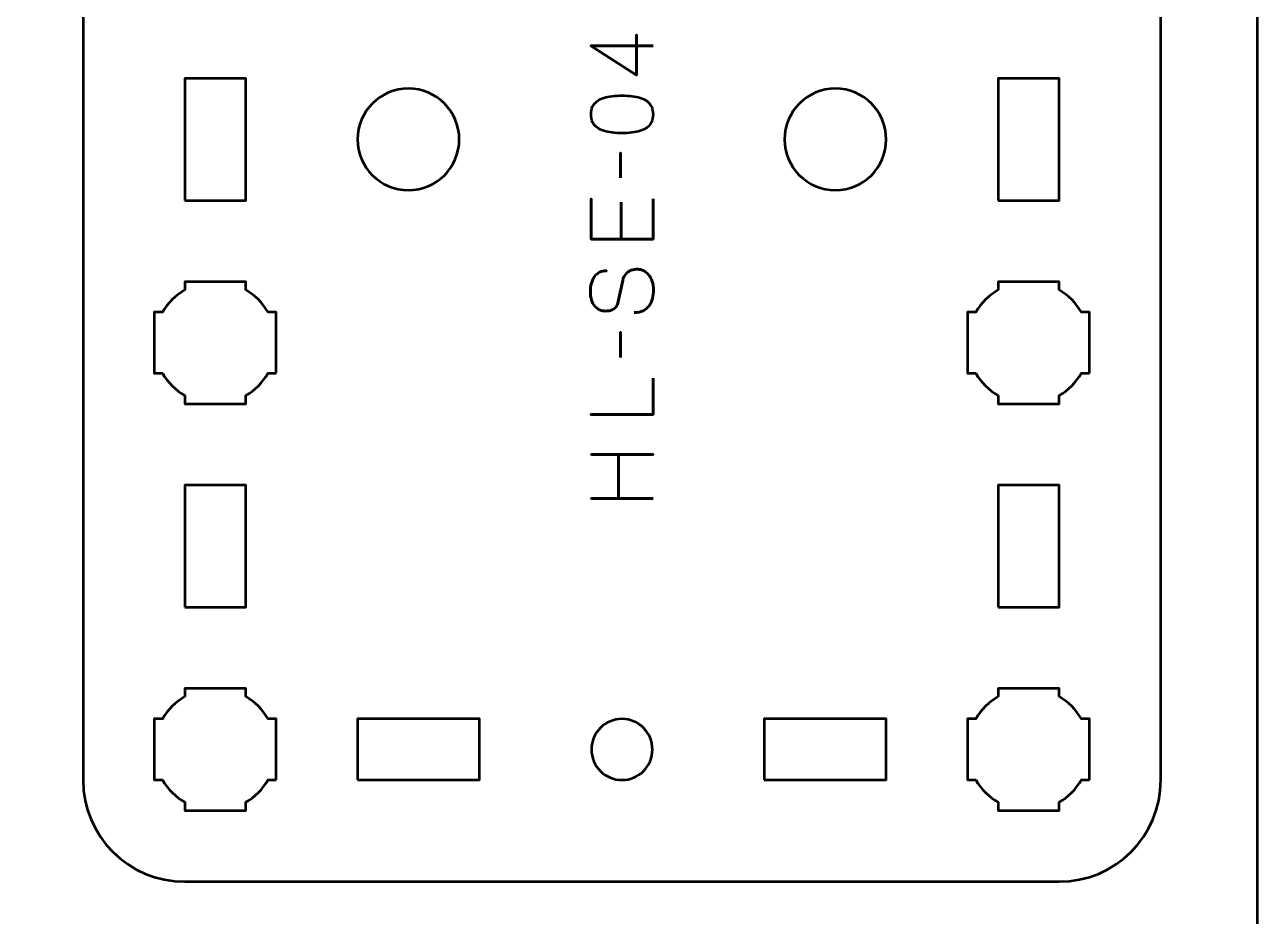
# Model space of a CAD drawing. Header units: centimetres. Extents: x -22.6 to 1.6, y -29.7 to 0.
# Drawn here: x -4.44 to 1.63, y -8.66 to -4.27 of the extents above; entities that cross this region are included whole.
import ezdxf

# ---------------------------------------------------------------- set-up
doc = ezdxf.new("R2010")
doc.units = ezdxf.units.CM
doc.header["$MEASUREMENT"] = 0
doc.layers.add('Layer 1', color=7, linetype='Continuous')

msp = doc.modelspace()

# ---------------------------------------------------------------- linework, layer by layer
at = {"layer": 'Layer 1', "color": 22, "lineweight": 53}
msp.add_open_spline([(-22.62502, -29.19995), (-22.62502, -29.19995), (-22.62502, -0.49992), (-22.62502, -0.49992), (-22.62502, -0.49992), (-22.62502, -0.22295), (-22.40193, 0.00004), (-22.12493, 0.00004), (-22.12493, 0.00004), (-22.12493, 0.00004), (1.12492, 0.00004), (1.12492, 0.00004), (1.12492, 0.00004), (1.40206, 0.00004), (1.62502, -0.22295), (1.62502, -0.49992), (1.62502, -0.49992), (1.62502, -0.49992), (1.62502, -29.19995), (1.62502, -29.19995), (1.62502, -29.19995), (1.62502, -29.47695), (1.40206, -29.70004), (1.12492, -29.70004), (1.12492, -29.70004), (1.12492, -29.70004), (-22.12493, -29.70004), (-22.12493, -29.70004), (-22.12493, -29.70004), (-22.40193, -29.70004), (-22.62502, -29.47695), (-22.62502, -29.19995)], degree=3, knots=[0, 0, 0, 0, 0.125, 0.125, 0.125, 0.125, 0.25, 0.25, 0.25, 0.25, 0.375, 0.375, 0.375, 0.375, 0.5, 0.5, 0.5, 0.5, 0.625, 0.625, 0.625, 0.625, 0.75, 0.75, 0.75, 0.75, 0.875, 0.875, 0.875, 0.875, 1, 1, 1, 1], dxfattribs=at)
at = {"layer": 'Layer 1', "color": 114, "lineweight": 53}
msp.add_open_spline([(-4.15004, -7.98743), (-4.15004, -7.98743), (-4.15004, -1.68746), (-4.15004, -1.68746), (-4.15004, -1.68746), (-4.15004, -1.41049), (-3.92695, -1.1875), (-3.64995, -1.1875), (-3.64995, -1.1875), (-3.64995, -1.1875), (0.65002, -1.1875), (0.65002, -1.1875), (0.65002, -1.1875), (0.92699, -1.1875), (1.14998, -1.41049), (1.14998, -1.68746), (1.14998, -1.68746), (1.14998, -1.68746), (1.14998, -7.98743), (1.14998, -7.98743), (1.14998, -7.98743), (1.14998, -8.26443), (0.92699, -8.48752), (0.65002, -8.48752), (0.65002, -8.48752), (0.65002, -8.48752), (-3.64995, -8.48752), (-3.64995, -8.48752), (-3.64995, -8.48752), (-3.92695, -8.48752), (-4.15004, -8.26443), (-4.15004, -7.98743)], degree=3, knots=[0, 0, 0, 0, 0.125, 0.125, 0.125, 0.125, 0.25, 0.25, 0.25, 0.25, 0.375, 0.375, 0.375, 0.375, 0.5, 0.5, 0.5, 0.5, 0.625, 0.625, 0.625, 0.625, 0.75, 0.75, 0.75, 0.75, 0.875, 0.875, 0.875, 0.875, 1, 1, 1, 1], dxfattribs=at)
at = {"layer": 'Layer 1', "color": 30, "lineweight": 53}
for points, knots in [([(-1.34719, -4.37765), (-1.34719, -4.37765), (-1.65241, -4.37765), (-1.65241, -4.37765), (-1.65241, -4.37765), (-1.65241, -4.37765), (-1.42847, -4.52158), (-1.42847, -4.52158), (-1.42847, -4.52158), (-1.42847, -4.52158), (-1.42847, -4.32346), (-1.42847, -4.32346), (-1.42847, -4.32346), (-1.42847, -4.32346), (-1.42847, -4.52158), (-1.42847, -4.52158), (-1.42847, -4.52158), (-1.42847, -4.52158), (-1.65241, -4.37765), (-1.65241, -4.37765), (-1.65241, -4.37765), (-1.65241, -4.37765), (-1.34719, -4.37765), (-1.34719, -4.37765)], [0, 0, 0, 0, 0.1666667, 0.1666667, 0.1666667, 0.1666667, 0.3333333, 0.3333333, 0.3333333, 0.3333333, 0.5, 0.5, 0.5, 0.5, 0.6666667, 0.6666667, 0.6666667, 0.6666667, 0.8333333, 0.8333333, 0.8333333, 0.8333333, 1, 1, 1, 1]), ([(-1.34719, -4.71419), (-1.34726, -4.69938), (-1.34987, -4.68661), (-1.35495, -4.67595), (-1.35495, -4.67595), (-1.36003, -4.66537), (-1.3673, -4.65655), (-1.37654, -4.6495), (-1.37654, -4.6495), (-1.38585, -4.64251), (-1.39686, -4.63701), (-1.40956, -4.63292), (-1.40956, -4.63292), (-1.42226, -4.62889), (-1.43616, -4.626), (-1.4514, -4.62438), (-1.4514, -4.62438), (-1.46664, -4.62268), (-1.48266, -4.62184), (-1.49959, -4.62191), (-1.49959, -4.62191), (-1.51645, -4.62184), (-1.53247, -4.62268), (-1.54764, -4.62438), (-1.54764, -4.62438), (-1.56281, -4.626), (-1.57678, -4.62889), (-1.58948, -4.63292), (-1.58948, -4.63292), (-1.60211, -4.63701), (-1.61311, -4.64251), (-1.6225, -4.6495), (-1.6225, -4.6495), (-1.63181, -4.65655), (-1.63908, -4.66537), (-1.64416, -4.67595), (-1.64416, -4.67595), (-1.64931, -4.68661), (-1.65192, -4.69938), (-1.65199, -4.71419), (-1.65199, -4.71419), (-1.65192, -4.72901), (-1.64931, -4.74178), (-1.64416, -4.75244), (-1.64416, -4.75244), (-1.63908, -4.76302), (-1.63181, -4.77184), (-1.6225, -4.77889), (-1.6225, -4.77889), (-1.61311, -4.78588), (-1.60211, -4.79138), (-1.58948, -4.79547), (-1.58948, -4.79547), (-1.57678, -4.7995), (-1.56281, -4.80239), (-1.54764, -4.80401), (-1.54764, -4.80401), (-1.53247, -4.8057), (-1.51645, -4.80655), (-1.49959, -4.80648), (-1.49959, -4.80648), (-1.48266, -4.80655), (-1.46664, -4.8057), (-1.4514, -4.80401), (-1.4514, -4.80401), (-1.43616, -4.80239), (-1.42226, -4.7995), (-1.40956, -4.79547), (-1.40956, -4.79547), (-1.39686, -4.79138), (-1.38585, -4.78588), (-1.37654, -4.77889), (-1.37654, -4.77889), (-1.3673, -4.77184), (-1.36003, -4.76302), (-1.35495, -4.75244), (-1.35495, -4.75244), (-1.34987, -4.74178), (-1.34726, -4.72901), (-1.34719, -4.71419)], [0, 0, 0, 0, 0.05, 0.05, 0.05, 0.05, 0.1, 0.1, 0.1, 0.1, 0.15, 0.15, 0.15, 0.15, 0.2, 0.2, 0.2, 0.2, 0.25, 0.25, 0.25, 0.25, 0.3, 0.3, 0.3, 0.3, 0.35, 0.35, 0.35, 0.35, 0.4, 0.4, 0.4, 0.4, 0.45, 0.45, 0.45, 0.45, 0.5, 0.5, 0.5, 0.5, 0.55, 0.55, 0.55, 0.55, 0.6, 0.6, 0.6, 0.6, 0.65, 0.65, 0.65, 0.65, 0.7, 0.7, 0.7, 0.7, 0.75, 0.75, 0.75, 0.75, 0.8, 0.8, 0.8, 0.8, 0.85, 0.85, 0.85, 0.85, 0.9, 0.9, 0.9, 0.9, 0.95, 0.95, 0.95, 0.95, 1, 1, 1, 1]), ([(-1.34719, -4.71419), (-1.34726, -4.69938), (-1.34987, -4.68661), (-1.35495, -4.67595), (-1.35495, -4.67595), (-1.36003, -4.66537), (-1.3673, -4.65655), (-1.37654, -4.6495), (-1.37654, -4.6495), (-1.38585, -4.64251), (-1.39686, -4.63701), (-1.40956, -4.63292), (-1.40956, -4.63292), (-1.42226, -4.62889), (-1.43616, -4.626), (-1.4514, -4.62438), (-1.4514, -4.62438), (-1.46664, -4.62268), (-1.48266, -4.62184), (-1.49959, -4.62191), (-1.49959, -4.62191), (-1.51645, -4.62184), (-1.53247, -4.62268), (-1.54764, -4.62438), (-1.54764, -4.62438), (-1.56281, -4.626), (-1.57678, -4.62889), (-1.58948, -4.63292), (-1.58948, -4.63292), (-1.60211, -4.63701), (-1.61311, -4.64251), (-1.6225, -4.6495), (-1.6225, -4.6495), (-1.63181, -4.65655), (-1.63908, -4.66537), (-1.64416, -4.67595), (-1.64416, -4.67595), (-1.64931, -4.68661), (-1.65192, -4.69938), (-1.65199, -4.71419), (-1.65199, -4.71419), (-1.65192, -4.72901), (-1.64931, -4.74178), (-1.64416, -4.75244), (-1.64416, -4.75244), (-1.63908, -4.76302), (-1.63181, -4.77184), (-1.6225, -4.77889), (-1.6225, -4.77889), (-1.61311, -4.78588), (-1.60211, -4.79138), (-1.58948, -4.79547), (-1.58948, -4.79547), (-1.57678, -4.7995), (-1.56281, -4.80239), (-1.54764, -4.80401), (-1.54764, -4.80401), (-1.53247, -4.8057), (-1.51645, -4.80655), (-1.49959, -4.80648), (-1.49959, -4.80648), (-1.48266, -4.80655), (-1.46664, -4.8057), (-1.4514, -4.80401), (-1.4514, -4.80401), (-1.43616, -4.80239), (-1.42226, -4.7995), (-1.40956, -4.79547), (-1.40956, -4.79547), (-1.39686, -4.79138), (-1.38585, -4.78588), (-1.37654, -4.77889), (-1.37654, -4.77889), (-1.3673, -4.77184), (-1.36003, -4.76302), (-1.35495, -4.75244), (-1.35495, -4.75244), (-1.34987, -4.74178), (-1.34726, -4.72901), (-1.34719, -4.71419)], [0, 0, 0, 0, 0.05, 0.05, 0.05, 0.05, 0.1, 0.1, 0.1, 0.1, 0.15, 0.15, 0.15, 0.15, 0.2, 0.2, 0.2, 0.2, 0.25, 0.25, 0.25, 0.25, 0.3, 0.3, 0.3, 0.3, 0.35, 0.35, 0.35, 0.35, 0.4, 0.4, 0.4, 0.4, 0.45, 0.45, 0.45, 0.45, 0.5, 0.5, 0.5, 0.5, 0.55, 0.55, 0.55, 0.55, 0.6, 0.6, 0.6, 0.6, 0.65, 0.65, 0.65, 0.65, 0.7, 0.7, 0.7, 0.7, 0.75, 0.75, 0.75, 0.75, 0.8, 0.8, 0.8, 0.8, 0.85, 0.85, 0.85, 0.85, 0.9, 0.9, 0.9, 0.9, 0.95, 0.95, 0.95, 0.95, 1, 1, 1, 1]), ([(-1.50679, -5.02661), (-1.50679, -5.02661), (-1.50679, -4.90342), (-1.50679, -4.90342), (-1.50679, -4.90342), (-1.50679, -4.90342), (-1.50679, -5.02661), (-1.50679, -5.02661)], [0, 0, 0, 0, 0.5, 0.5, 0.5, 0.5, 1, 1, 1, 1]), ([(-1.34719, -5.1299), (-1.34719, -5.1299), (-1.34719, -5.32717), (-1.34719, -5.32717), (-1.34719, -5.32717), (-1.34719, -5.32717), (-1.65072, -5.32717), (-1.65072, -5.32717), (-1.65072, -5.32717), (-1.65072, -5.32717), (-1.65072, -5.1299), (-1.65072, -5.1299), (-1.65072, -5.1299), (-1.65072, -5.1299), (-1.65072, -5.32717), (-1.65072, -5.32717), (-1.65072, -5.32717), (-1.65072, -5.32717), (-1.34719, -5.32717), (-1.34719, -5.32717), (-1.34719, -5.32717), (-1.34719, -5.32717), (-1.34719, -5.1299), (-1.34719, -5.1299)], [0, 0, 0, 0, 0.1666667, 0.1666667, 0.1666667, 0.1666667, 0.3333333, 0.3333333, 0.3333333, 0.3333333, 0.5, 0.5, 0.5, 0.5, 0.6666667, 0.6666667, 0.6666667, 0.6666667, 0.8333333, 0.8333333, 0.8333333, 0.8333333, 1, 1, 1, 1]), ([(-1.5034, -5.14683), (-1.5034, -5.14683), (-1.5034, -5.32717), (-1.5034, -5.32717), (-1.5034, -5.32717), (-1.5034, -5.32717), (-1.5034, -5.14683), (-1.5034, -5.14683)], [0, 0, 0, 0, 0.5, 0.5, 0.5, 0.5, 1, 1, 1, 1]), ([(-1.43948, -5.68912), (-1.42254, -5.68898), (-1.40808, -5.68602), (-1.39608, -5.68009), (-1.39608, -5.68009), (-1.38402, -5.67423), (-1.37421, -5.66605), (-1.36666, -5.65575), (-1.36666, -5.65575), (-1.35904, -5.64538), (-1.35347, -5.63345), (-1.34994, -5.61998), (-1.34994, -5.61998), (-1.34634, -5.60657), (-1.34458, -5.59218), (-1.34465, -5.57694), (-1.34465, -5.57694), (-1.34472, -5.56156), (-1.34698, -5.54773), (-1.35128, -5.53538), (-1.35128, -5.53538), (-1.35559, -5.5231), (-1.36137, -5.51259), (-1.36864, -5.50377), (-1.36864, -5.50377), (-1.37591, -5.49502), (-1.38402, -5.48825), (-1.39305, -5.48345), (-1.39305, -5.48345), (-1.40208, -5.47865), (-1.41132, -5.47611), (-1.42085, -5.47576), (-1.42085, -5.47576), (-1.43334, -5.47534), (-1.44477, -5.47717), (-1.45507, -5.48119), (-1.45507, -5.48119), (-1.46537, -5.48522), (-1.47398, -5.49143), (-1.48103, -5.49982), (-1.48103, -5.49982), (-1.48809, -5.50815), (-1.49303, -5.51866), (-1.49578, -5.53122), (-1.49578, -5.53122), (-1.49578, -5.53122), (-1.51822, -5.63493), (-1.51822, -5.63493), (-1.51822, -5.63493), (-1.52026, -5.64467), (-1.52372, -5.65307), (-1.52852, -5.65998), (-1.52852, -5.65998), (-1.53338, -5.6669), (-1.54009, -5.67226), (-1.5487, -5.67593), (-1.5487, -5.67593), (-1.55723, -5.6796), (-1.5681, -5.6815), (-1.58129, -5.6815), (-1.58129, -5.6815), (-1.59131, -5.6815), (-1.60076, -5.67945), (-1.60965, -5.67529), (-1.60965, -5.67529), (-1.61854, -5.6712), (-1.62638, -5.66513), (-1.63322, -5.65716), (-1.63322, -5.65716), (-1.64013, -5.64919), (-1.6455, -5.63931), (-1.64938, -5.6276), (-1.64938, -5.6276), (-1.65333, -5.61581), (-1.6553, -5.60234), (-1.65537, -5.5871), (-1.65537, -5.5871), (-1.65537, -5.57179), (-1.65361, -5.55775), (-1.65008, -5.54491), (-1.65008, -5.54491), (-1.64655, -5.53214), (-1.64147, -5.52106), (-1.6347, -5.51175), (-1.6347, -5.51175), (-1.62793, -5.50243), (-1.6196, -5.49524), (-1.60987, -5.4903), (-1.60987, -5.4903), (-1.60006, -5.48536), (-1.58884, -5.48303), (-1.57621, -5.48338), (-1.57621, -5.48338), (-1.58884, -5.48303), (-1.60006, -5.48536), (-1.60987, -5.4903), (-1.60987, -5.4903), (-1.6196, -5.49524), (-1.62793, -5.50243), (-1.6347, -5.51175), (-1.6347, -5.51175), (-1.64147, -5.52106), (-1.64655, -5.53214), (-1.65008, -5.54491), (-1.65008, -5.54491), (-1.65361, -5.55775), (-1.65537, -5.57179), (-1.65537, -5.5871), (-1.65537, -5.5871), (-1.6553, -5.60234), (-1.65333, -5.61581), (-1.64938, -5.6276), (-1.64938, -5.6276), (-1.6455, -5.63931), (-1.64013, -5.64919), (-1.63322, -5.65716), (-1.63322, -5.65716), (-1.62638, -5.66513), (-1.61854, -5.6712), (-1.60965, -5.67529), (-1.60965, -5.67529), (-1.60076, -5.67945), (-1.59131, -5.6815), (-1.58129, -5.6815), (-1.58129, -5.6815), (-1.5681, -5.6815), (-1.55723, -5.67967), (-1.54877, -5.67614), (-1.54877, -5.67614), (-1.54023, -5.67254), (-1.5336, -5.66725), (-1.52873, -5.66033), (-1.52873, -5.66033), (-1.52393, -5.65342), (-1.5204, -5.64495), (-1.51822, -5.63493), (-1.51822, -5.63493), (-1.51822, -5.63493), (-1.49578, -5.53122), (-1.49578, -5.53122), (-1.49578, -5.53122), (-1.49303, -5.51838), (-1.48809, -5.50779), (-1.48103, -5.49947), (-1.48103, -5.49947), (-1.47398, -5.49107), (-1.46537, -5.48493), (-1.45507, -5.48098), (-1.45507, -5.48098), (-1.44477, -5.4771), (-1.43334, -5.47534), (-1.42085, -5.47576), (-1.42085, -5.47576), (-1.41132, -5.47611), (-1.40208, -5.47865), (-1.39305, -5.48345), (-1.39305, -5.48345), (-1.38402, -5.48825), (-1.37591, -5.49502), (-1.36864, -5.50377), (-1.36864, -5.50377), (-1.36137, -5.51259), (-1.35559, -5.5231), (-1.35128, -5.53538), (-1.35128, -5.53538), (-1.34698, -5.54773), (-1.34472, -5.56156), (-1.34465, -5.57694), (-1.34465, -5.57694), (-1.34458, -5.59218), (-1.34634, -5.60657), (-1.34994, -5.61998), (-1.34994, -5.61998), (-1.35347, -5.63345), (-1.35904, -5.64538), (-1.36666, -5.65575), (-1.36666, -5.65575), (-1.37421, -5.66605), (-1.38402, -5.67423), (-1.39608, -5.68009), (-1.39608, -5.68009), (-1.40808, -5.68602), (-1.42254, -5.68898), (-1.43948, -5.68912)], [0, 0, 0, 0, 0.0217391, 0.0217391, 0.0217391, 0.0217391, 0.0434783, 0.0434783, 0.0434783, 0.0434783, 0.0652174, 0.0652174, 0.0652174, 0.0652174, 0.0869565, 0.0869565, 0.0869565, 0.0869565, 0.1086957, 0.1086957, 0.1086957, 0.1086957, 0.1304348, 0.1304348, 0.1304348, 0.1304348, 0.1521739, 0.1521739, 0.1521739, 0.1521739, 0.173913, 0.173913, 0.173913, 0.173913, 0.1956522, 0.1956522, 0.1956522, 0.1956522, 0.2173913, 0.2173913, 0.2173913, 0.2173913, 0.2391304, 0.2391304, 0.2391304, 0.2391304, 0.2608696, 0.2608696, 0.2608696, 0.2608696, 0.2826087, 0.2826087, 0.2826087, 0.2826087, 0.3043478, 0.3043478, 0.3043478, 0.3043478, 0.326087, 0.326087, 0.326087, 0.326087, 0.3478261, 0.3478261, 0.3478261, 0.3478261, 0.3695652, 0.3695652, 0.3695652, 0.3695652, 0.3913043, 0.3913043, 0.3913043, 0.3913043, 0.4130435, 0.4130435, 0.4130435, 0.4130435, 0.4347826, 0.4347826, 0.4347826, 0.4347826, 0.4565217, 0.4565217, 0.4565217, 0.4565217, 0.4782609, 0.4782609, 0.4782609, 0.4782609, 0.5, 0.5, 0.5, 0.5, 0.5217391, 0.5217391, 0.5217391, 0.5217391, 0.5434783, 0.5434783, 0.5434783, 0.5434783, 0.5652174, 0.5652174, 0.5652174, 0.5652174, 0.5869565, 0.5869565, 0.5869565, 0.5869565, 0.6086957, 0.6086957, 0.6086957, 0.6086957, 0.6304348, 0.6304348, 0.6304348, 0.6304348, 0.6521739, 0.6521739, 0.6521739, 0.6521739, 0.673913, 0.673913, 0.673913, 0.673913, 0.6956522, 0.6956522, 0.6956522, 0.6956522, 0.7173913, 0.7173913, 0.7173913, 0.7173913, 0.7391304, 0.7391304, 0.7391304, 0.7391304, 0.7608696, 0.7608696, 0.7608696, 0.7608696, 0.7826087, 0.7826087, 0.7826087, 0.7826087, 0.8043478, 0.8043478, 0.8043478, 0.8043478, 0.826087, 0.826087, 0.826087, 0.826087, 0.8478261, 0.8478261, 0.8478261, 0.8478261, 0.8695652, 0.8695652, 0.8695652, 0.8695652, 0.8913043, 0.8913043, 0.8913043, 0.8913043, 0.9130435, 0.9130435, 0.9130435, 0.9130435, 0.9347826, 0.9347826, 0.9347826, 0.9347826, 0.9565217, 0.9565217, 0.9565217, 0.9565217, 0.9782609, 0.9782609, 0.9782609, 0.9782609, 1, 1, 1, 1]), ([(-1.50679, -5.90925), (-1.50679, -5.90925), (-1.50679, -5.78606), (-1.50679, -5.78606), (-1.50679, -5.78606), (-1.50679, -5.78606), (-1.50679, -5.90925), (-1.50679, -5.90925)], [0, 0, 0, 0, 0.5, 0.5, 0.5, 0.5, 1, 1, 1, 1]), ([(-1.34719, -6.01127), (-1.34719, -6.01127), (-1.34719, -6.18949), (-1.34719, -6.18949), (-1.34719, -6.18949), (-1.34719, -6.18949), (-1.65241, -6.18949), (-1.65241, -6.18949), (-1.65241, -6.18949), (-1.65241, -6.18949), (-1.34719, -6.18949), (-1.34719, -6.18949), (-1.34719, -6.18949), (-1.34719, -6.18949), (-1.34719, -6.01127), (-1.34719, -6.01127)], [0, 0, 0, 0, 0.25, 0.25, 0.25, 0.25, 0.5, 0.5, 0.5, 0.5, 0.75, 0.75, 0.75, 0.75, 1, 1, 1, 1]), ([(-1.34719, -6.60266), (-1.34719, -6.60266), (-1.5161, -6.60266), (-1.5161, -6.60266), (-1.5161, -6.60266), (-1.5161, -6.60266), (-1.5161, -6.38719), (-1.5161, -6.38719), (-1.5161, -6.38719), (-1.5161, -6.38719), (-1.34719, -6.38719), (-1.34719, -6.38719), (-1.34719, -6.38719), (-1.34719, -6.38719), (-1.65199, -6.38719), (-1.65199, -6.38719), (-1.65199, -6.38719), (-1.65199, -6.38719), (-1.5161, -6.38719), (-1.5161, -6.38719), (-1.5161, -6.38719), (-1.5161, -6.38719), (-1.5161, -6.60266), (-1.5161, -6.60266), (-1.5161, -6.60266), (-1.5161, -6.60266), (-1.65199, -6.60266), (-1.65199, -6.60266), (-1.65199, -6.60266), (-1.65199, -6.60266), (-1.34719, -6.60266), (-1.34719, -6.60266)], [0, 0, 0, 0, 0.125, 0.125, 0.125, 0.125, 0.25, 0.25, 0.25, 0.25, 0.375, 0.375, 0.375, 0.375, 0.5, 0.5, 0.5, 0.5, 0.625, 0.625, 0.625, 0.625, 0.75, 0.75, 0.75, 0.75, 0.875, 0.875, 0.875, 0.875, 1, 1, 1, 1])]:
    msp.add_open_spline(points, degree=3, knots=knots, dxfattribs=at)
at = {"layer": 'Layer 1', "lineweight": 53}
for points, knots in [([(-3.65001, -5.13751), (-3.65001, -5.13751), (-3.65001, -4.53752), (-3.65001, -4.53752), (-3.65001, -4.53752), (-3.65001, -4.53752), (-3.35001, -4.53752), (-3.35001, -4.53752), (-3.35001, -4.53752), (-3.35001, -4.53752), (-3.35001, -5.13751), (-3.35001, -5.13751), (-3.35001, -5.13751), (-3.35001, -5.13751), (-3.65001, -5.13751), (-3.65001, -5.13751)], [0, 0, 0, 0, 0.25, 0.25, 0.25, 0.25, 0.5, 0.5, 0.5, 0.5, 0.75, 0.75, 0.75, 0.75, 1, 1, 1, 1]), ([(0.35002, -5.13751), (0.35002, -5.13751), (0.35002, -4.53752), (0.35002, -4.53752), (0.35002, -4.53752), (0.35002, -4.53752), (0.65002, -4.53752), (0.65002, -4.53752), (0.65002, -4.53752), (0.65002, -4.53752), (0.65002, -5.13751), (0.65002, -5.13751), (0.65002, -5.13751), (0.65002, -5.13751), (0.35002, -5.13751), (0.35002, -5.13751)], [0, 0, 0, 0, 0.25, 0.25, 0.25, 0.25, 0.5, 0.5, 0.5, 0.5, 0.75, 0.75, 0.75, 0.75, 1, 1, 1, 1]), ([(-3.19994, -5.98749), (-3.19994, -5.98749), (-3.24019, -5.98749), (-3.24019, -5.98749), (-3.24019, -5.98749), (-3.26651, -6.03297), (-3.30454, -6.071), (-3.35001, -6.09731), (-3.35001, -6.09731), (-3.35001, -6.09731), (-3.35001, -6.13742), (-3.35001, -6.13742), (-3.35001, -6.13742), (-3.35001, -6.13742), (-3.49994, -6.13742), (-3.49994, -6.13742), (-3.49994, -6.13742), (-3.49994, -6.13742), (-3.65001, -6.13742), (-3.65001, -6.13742), (-3.65001, -6.13742), (-3.65001, -6.13742), (-3.65001, -6.09731), (-3.65001, -6.09731), (-3.65001, -6.09731), (-3.69549, -6.071), (-3.73352, -6.03297), (-3.75983, -5.98749), (-3.75983, -5.98749), (-3.75983, -5.98749), (-3.79994, -5.98749), (-3.79994, -5.98749), (-3.79994, -5.98749), (-3.79994, -5.98749), (-3.79994, -5.83742), (-3.79994, -5.83742), (-3.79994, -5.83742), (-3.79994, -5.83742), (-3.79994, -5.68749), (-3.79994, -5.68749), (-3.79994, -5.68749), (-3.79994, -5.68749), (-3.75983, -5.68749), (-3.75983, -5.68749), (-3.75983, -5.68749), (-3.73352, -5.64202), (-3.69549, -5.60399), (-3.65001, -5.57767), (-3.65001, -5.57767), (-3.65001, -5.57767), (-3.65001, -5.53742), (-3.65001, -5.53742), (-3.65001, -5.53742), (-3.65001, -5.53742), (-3.49994, -5.53742), (-3.49994, -5.53742), (-3.49994, -5.53742), (-3.49994, -5.53742), (-3.35001, -5.53742), (-3.35001, -5.53742), (-3.35001, -5.53742), (-3.35001, -5.53742), (-3.35001, -5.57767), (-3.35001, -5.57767), (-3.35001, -5.57767), (-3.30454, -5.60399), (-3.26651, -5.64202), (-3.24019, -5.68749), (-3.24019, -5.68749), (-3.24019, -5.68749), (-3.19994, -5.68749), (-3.19994, -5.68749), (-3.19994, -5.68749), (-3.19994, -5.68749), (-3.19994, -5.83742), (-3.19994, -5.83742), (-3.19994, -5.83742), (-3.19994, -5.83742), (-3.19994, -5.98749), (-3.19994, -5.98749)], [0, 0, 0, 0, 0.05, 0.05, 0.05, 0.05, 0.1, 0.1, 0.1, 0.1, 0.15, 0.15, 0.15, 0.15, 0.2, 0.2, 0.2, 0.2, 0.25, 0.25, 0.25, 0.25, 0.3, 0.3, 0.3, 0.3, 0.35, 0.35, 0.35, 0.35, 0.4, 0.4, 0.4, 0.4, 0.45, 0.45, 0.45, 0.45, 0.5, 0.5, 0.5, 0.5, 0.55, 0.55, 0.55, 0.55, 0.6, 0.6, 0.6, 0.6, 0.65, 0.65, 0.65, 0.65, 0.7, 0.7, 0.7, 0.7, 0.75, 0.75, 0.75, 0.75, 0.8, 0.8, 0.8, 0.8, 0.85, 0.85, 0.85, 0.85, 0.9, 0.9, 0.9, 0.9, 0.95, 0.95, 0.95, 0.95, 1, 1, 1, 1]), ([(0.79995, -5.98749), (0.79995, -5.98749), (0.75984, -5.98749), (0.75984, -5.98749), (0.75984, -5.98749), (0.73352, -6.03297), (0.69549, -6.071), (0.65002, -6.09731), (0.65002, -6.09731), (0.65002, -6.09731), (0.65002, -6.13742), (0.65002, -6.13742), (0.65002, -6.13742), (0.65002, -6.13742), (0.49995, -6.13742), (0.49995, -6.13742), (0.49995, -6.13742), (0.49995, -6.13742), (0.35002, -6.13742), (0.35002, -6.13742), (0.35002, -6.13742), (0.35002, -6.13742), (0.35002, -6.09731), (0.35002, -6.09731), (0.35002, -6.09731), (0.3044, -6.071), (0.26652, -6.03297), (0.2402, -5.98749), (0.2402, -5.98749), (0.2402, -5.98749), (0.19995, -5.98749), (0.19995, -5.98749), (0.19995, -5.98749), (0.19995, -5.98749), (0.19995, -5.83742), (0.19995, -5.83742), (0.19995, -5.83742), (0.19995, -5.83742), (0.19995, -5.68749), (0.19995, -5.68749), (0.19995, -5.68749), (0.19995, -5.68749), (0.2402, -5.68749), (0.2402, -5.68749), (0.2402, -5.68749), (0.26652, -5.64202), (0.3044, -5.60399), (0.35002, -5.57767), (0.35002, -5.57767), (0.35002, -5.57767), (0.35002, -5.53742), (0.35002, -5.53742), (0.35002, -5.53742), (0.35002, -5.53742), (0.49995, -5.53742), (0.49995, -5.53742), (0.49995, -5.53742), (0.49995, -5.53742), (0.65002, -5.53742), (0.65002, -5.53742), (0.65002, -5.53742), (0.65002, -5.53742), (0.65002, -5.57767), (0.65002, -5.57767), (0.65002, -5.57767), (0.69549, -5.60399), (0.73352, -5.64202), (0.75984, -5.68749), (0.75984, -5.68749), (0.75984, -5.68749), (0.79995, -5.68749), (0.79995, -5.68749), (0.79995, -5.68749), (0.79995, -5.68749), (0.79995, -5.83742), (0.79995, -5.83742), (0.79995, -5.83742), (0.79995, -5.83742), (0.79995, -5.98749), (0.79995, -5.98749)], [0, 0, 0, 0, 0.05, 0.05, 0.05, 0.05, 0.1, 0.1, 0.1, 0.1, 0.15, 0.15, 0.15, 0.15, 0.2, 0.2, 0.2, 0.2, 0.25, 0.25, 0.25, 0.25, 0.3, 0.3, 0.3, 0.3, 0.35, 0.35, 0.35, 0.35, 0.4, 0.4, 0.4, 0.4, 0.45, 0.45, 0.45, 0.45, 0.5, 0.5, 0.5, 0.5, 0.55, 0.55, 0.55, 0.55, 0.6, 0.6, 0.6, 0.6, 0.65, 0.65, 0.65, 0.65, 0.7, 0.7, 0.7, 0.7, 0.75, 0.75, 0.75, 0.75, 0.8, 0.8, 0.8, 0.8, 0.85, 0.85, 0.85, 0.85, 0.9, 0.9, 0.9, 0.9, 0.95, 0.95, 0.95, 0.95, 1, 1, 1, 1]), ([(-3.65001, -7.13748), (-3.65001, -7.13748), (-3.65001, -6.53747), (-3.65001, -6.53747), (-3.65001, -6.53747), (-3.65001, -6.53747), (-3.35001, -6.53747), (-3.35001, -6.53747), (-3.35001, -6.53747), (-3.35001, -6.53747), (-3.35001, -7.13748), (-3.35001, -7.13748), (-3.35001, -7.13748), (-3.35001, -7.13748), (-3.65001, -7.13748), (-3.65001, -7.13748)], [0, 0, 0, 0, 0.25, 0.25, 0.25, 0.25, 0.5, 0.5, 0.5, 0.5, 0.75, 0.75, 0.75, 0.75, 1, 1, 1, 1]), ([(0.35002, -7.13748), (0.35002, -7.13748), (0.35002, -6.53747), (0.35002, -6.53747), (0.35002, -6.53747), (0.35002, -6.53747), (0.65002, -6.53747), (0.65002, -6.53747), (0.65002, -6.53747), (0.65002, -6.53747), (0.65002, -7.13748), (0.65002, -7.13748), (0.65002, -7.13748), (0.65002, -7.13748), (0.35002, -7.13748), (0.35002, -7.13748)], [0, 0, 0, 0, 0.25, 0.25, 0.25, 0.25, 0.5, 0.5, 0.5, 0.5, 0.75, 0.75, 0.75, 0.75, 1, 1, 1, 1]), ([(-3.19994, -7.98743), (-3.19994, -7.98743), (-3.24019, -7.98743), (-3.24019, -7.98743), (-3.24019, -7.98743), (-3.26651, -8.03304), (-3.30454, -8.07096), (-3.35001, -8.09728), (-3.35001, -8.09728), (-3.35001, -8.09728), (-3.35001, -8.1375), (-3.35001, -8.1375), (-3.35001, -8.1375), (-3.35001, -8.1375), (-3.49994, -8.1375), (-3.49994, -8.1375), (-3.49994, -8.1375), (-3.49994, -8.1375), (-3.65001, -8.1375), (-3.65001, -8.1375), (-3.65001, -8.1375), (-3.65001, -8.1375), (-3.65001, -8.09728), (-3.65001, -8.09728), (-3.65001, -8.09728), (-3.69549, -8.07096), (-3.73352, -8.03304), (-3.75983, -7.98743), (-3.75983, -7.98743), (-3.75983, -7.98743), (-3.79994, -7.98743), (-3.79994, -7.98743), (-3.79994, -7.98743), (-3.79994, -7.98743), (-3.79994, -7.8375), (-3.79994, -7.8375), (-3.79994, -7.8375), (-3.79994, -7.8375), (-3.79994, -7.68742), (-3.79994, -7.68742), (-3.79994, -7.68742), (-3.79994, -7.68742), (-3.75983, -7.68742), (-3.75983, -7.68742), (-3.75983, -7.68742), (-3.73352, -7.64195), (-3.69549, -7.60392), (-3.65001, -7.5776), (-3.65001, -7.5776), (-3.65001, -7.5776), (-3.65001, -7.53749), (-3.65001, -7.53749), (-3.65001, -7.53749), (-3.65001, -7.53749), (-3.49994, -7.53749), (-3.49994, -7.53749), (-3.49994, -7.53749), (-3.49994, -7.53749), (-3.35001, -7.53749), (-3.35001, -7.53749), (-3.35001, -7.53749), (-3.35001, -7.53749), (-3.35001, -7.5776), (-3.35001, -7.5776), (-3.35001, -7.5776), (-3.30454, -7.60392), (-3.26651, -7.64195), (-3.24019, -7.68742), (-3.24019, -7.68742), (-3.24019, -7.68742), (-3.19994, -7.68742), (-3.19994, -7.68742), (-3.19994, -7.68742), (-3.19994, -7.68742), (-3.19994, -7.8375), (-3.19994, -7.8375), (-3.19994, -7.8375), (-3.19994, -7.8375), (-3.19994, -7.98743), (-3.19994, -7.98743)], [0, 0, 0, 0, 0.05, 0.05, 0.05, 0.05, 0.1, 0.1, 0.1, 0.1, 0.15, 0.15, 0.15, 0.15, 0.2, 0.2, 0.2, 0.2, 0.25, 0.25, 0.25, 0.25, 0.3, 0.3, 0.3, 0.3, 0.35, 0.35, 0.35, 0.35, 0.4, 0.4, 0.4, 0.4, 0.45, 0.45, 0.45, 0.45, 0.5, 0.5, 0.5, 0.5, 0.55, 0.55, 0.55, 0.55, 0.6, 0.6, 0.6, 0.6, 0.65, 0.65, 0.65, 0.65, 0.7, 0.7, 0.7, 0.7, 0.75, 0.75, 0.75, 0.75, 0.8, 0.8, 0.8, 0.8, 0.85, 0.85, 0.85, 0.85, 0.9, 0.9, 0.9, 0.9, 0.95, 0.95, 0.95, 0.95, 1, 1, 1, 1]), ([(0.79995, -7.98743), (0.79995, -7.98743), (0.75984, -7.98743), (0.75984, -7.98743), (0.75984, -7.98743), (0.73352, -8.03304), (0.69549, -8.07096), (0.65002, -8.09728), (0.65002, -8.09728), (0.65002, -8.09728), (0.65002, -8.1375), (0.65002, -8.1375), (0.65002, -8.1375), (0.65002, -8.1375), (0.49995, -8.1375), (0.49995, -8.1375), (0.49995, -8.1375), (0.49995, -8.1375), (0.35002, -8.1375), (0.35002, -8.1375), (0.35002, -8.1375), (0.35002, -8.1375), (0.35002, -8.09728), (0.35002, -8.09728), (0.35002, -8.09728), (0.3044, -8.07096), (0.26652, -8.03304), (0.2402, -7.98743), (0.2402, -7.98743), (0.2402, -7.98743), (0.19995, -7.98743), (0.19995, -7.98743), (0.19995, -7.98743), (0.19995, -7.98743), (0.19995, -7.8375), (0.19995, -7.8375), (0.19995, -7.8375), (0.19995, -7.8375), (0.19995, -7.68742), (0.19995, -7.68742), (0.19995, -7.68742), (0.19995, -7.68742), (0.2402, -7.68742), (0.2402, -7.68742), (0.2402, -7.68742), (0.26652, -7.64195), (0.3044, -7.60392), (0.35002, -7.5776), (0.35002, -7.5776), (0.35002, -7.5776), (0.35002, -7.53749), (0.35002, -7.53749), (0.35002, -7.53749), (0.35002, -7.53749), (0.49995, -7.53749), (0.49995, -7.53749), (0.49995, -7.53749), (0.49995, -7.53749), (0.65002, -7.53749), (0.65002, -7.53749), (0.65002, -7.53749), (0.65002, -7.53749), (0.65002, -7.5776), (0.65002, -7.5776), (0.65002, -7.5776), (0.69549, -7.60392), (0.73352, -7.64195), (0.75984, -7.68742), (0.75984, -7.68742), (0.75984, -7.68742), (0.79995, -7.68742), (0.79995, -7.68742), (0.79995, -7.68742), (0.79995, -7.68742), (0.79995, -7.8375), (0.79995, -7.8375), (0.79995, -7.8375), (0.79995, -7.8375), (0.79995, -7.98743), (0.79995, -7.98743)], [0, 0, 0, 0, 0.05, 0.05, 0.05, 0.05, 0.1, 0.1, 0.1, 0.1, 0.15, 0.15, 0.15, 0.15, 0.2, 0.2, 0.2, 0.2, 0.25, 0.25, 0.25, 0.25, 0.3, 0.3, 0.3, 0.3, 0.35, 0.35, 0.35, 0.35, 0.4, 0.4, 0.4, 0.4, 0.45, 0.45, 0.45, 0.45, 0.5, 0.5, 0.5, 0.5, 0.55, 0.55, 0.55, 0.55, 0.6, 0.6, 0.6, 0.6, 0.65, 0.65, 0.65, 0.65, 0.7, 0.7, 0.7, 0.7, 0.75, 0.75, 0.75, 0.75, 0.8, 0.8, 0.8, 0.8, 0.85, 0.85, 0.85, 0.85, 0.9, 0.9, 0.9, 0.9, 0.95, 0.95, 0.95, 0.95, 1, 1, 1, 1]), ([(-2.80003, -7.98743), (-2.80003, -7.98743), (-2.80003, -7.68742), (-2.80003, -7.68742), (-2.80003, -7.68742), (-2.80003, -7.68742), (-2.20004, -7.68742), (-2.20004, -7.68742), (-2.20004, -7.68742), (-2.20004, -7.68742), (-2.20004, -7.98743), (-2.20004, -7.98743), (-2.20004, -7.98743), (-2.20004, -7.98743), (-2.80003, -7.98743), (-2.80003, -7.98743)], [0, 0, 0, 0, 0.25, 0.25, 0.25, 0.25, 0.5, 0.5, 0.5, 0.5, 0.75, 0.75, 0.75, 0.75, 1, 1, 1, 1]), ([(-0.79997, -7.98743), (-0.79997, -7.98743), (-0.79997, -7.68742), (-0.79997, -7.68742), (-0.79997, -7.68742), (-0.79997, -7.68742), (-0.19996, -7.68742), (-0.19996, -7.68742), (-0.19996, -7.68742), (-0.19996, -7.68742), (-0.19996, -7.98743), (-0.19996, -7.98743), (-0.19996, -7.98743), (-0.19996, -7.98743), (-0.79997, -7.98743), (-0.79997, -7.98743)], [0, 0, 0, 0, 0.25, 0.25, 0.25, 0.25, 0.5, 0.5, 0.5, 0.5, 0.75, 0.75, 0.75, 0.75, 1, 1, 1, 1])]:
    msp.add_open_spline(points, degree=3, knots=knots, dxfattribs=at)
at = {"layer": 'Layer 1', "color": 250, "lineweight": 53}
for points in [[(-2.80001, -4.83745), (-2.80001, -4.69941), (-2.68806, -4.58746), (-2.55001, -4.58746), (-2.55001, -4.58746), (-2.41197, -4.58746), (-2.30001, -4.69941), (-2.30001, -4.83745), (-2.30001, -4.83745), (-2.30001, -4.9755), (-2.41197, -5.08746), (-2.55001, -5.08746), (-2.55001, -5.08746), (-2.68806, -5.08746), (-2.80001, -4.9755), (-2.80001, -4.83745)], [(-0.70003, -4.83745), (-0.70003, -4.69941), (-0.58808, -4.58746), (-0.45003, -4.58746), (-0.45003, -4.58746), (-0.31199, -4.58746), (-0.20003, -4.69941), (-0.20003, -4.83745), (-0.20003, -4.83745), (-0.20003, -4.9755), (-0.31199, -5.08746), (-0.45003, -5.08746), (-0.45003, -5.08746), (-0.58808, -5.08746), (-0.70003, -4.9755), (-0.70003, -4.83745)], [(-1.65, -7.83747), (-1.65, -7.75464), (-1.58283, -7.68747), (-1.5, -7.68747), (-1.5, -7.68747), (-1.41717, -7.68747), (-1.35, -7.75464), (-1.35, -7.83747), (-1.35, -7.83747), (-1.35, -7.9203), (-1.41717, -7.98747), (-1.5, -7.98747), (-1.5, -7.98747), (-1.58283, -7.98747), (-1.65, -7.9203), (-1.65, -7.83747)]]:
    msp.add_open_spline(points, degree=3, knots=[0, 0, 0, 0, 0.25, 0.25, 0.25, 0.25, 0.5, 0.5, 0.5, 0.5, 0.75, 0.75, 0.75, 0.75, 1, 1, 1, 1], dxfattribs=at)

doc.saveas('drawing.dxf')
